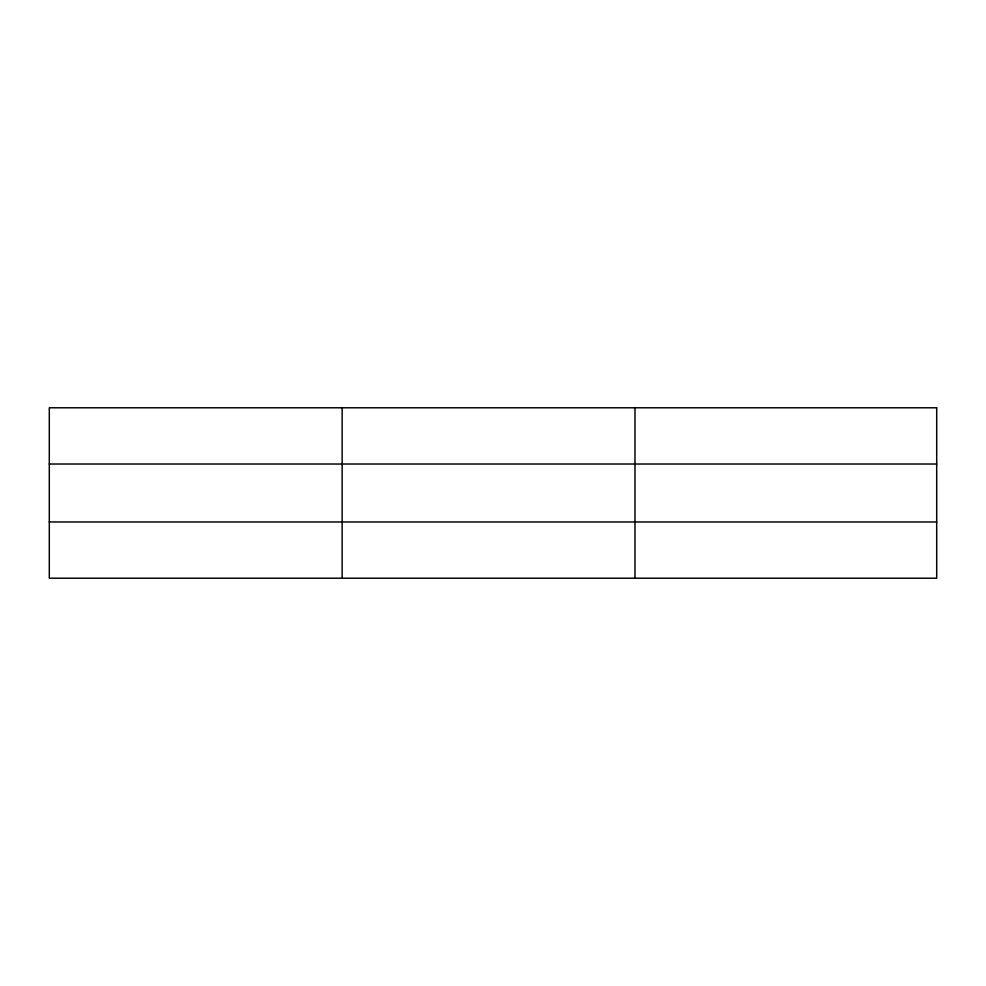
<?xml version="1.0" encoding="UTF-8"?>
<svg xmlns="http://www.w3.org/2000/svg" width="986" height="986" viewBox="0 0 986 986"><rect width="100%" height="100%" fill="white"/><g stroke="black" fill="none" stroke-linecap="round" stroke-linejoin="round"><path stroke-width="1.48" d="M342.142 578.215L342.142 407.785M634.984 578.215L634.984 407.785M49.3 464.024L936.7 464.024M49.3 521.976L936.7 521.976M936.7 407.785L936.7 578.215L49.3 578.215L49.3 407.785L936.7 407.785"/></g></svg>
